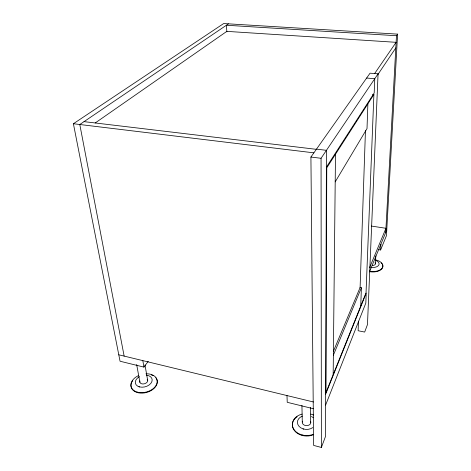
<?xml version="1.0" encoding="UTF-8"?>
<svg xmlns="http://www.w3.org/2000/svg" width="471" height="471" viewBox="0 0 471 471"><rect width="100%" height="100%" fill="white"/><g stroke="black" fill="none" stroke-linecap="round" stroke-linejoin="round"><path stroke-width="0.71" d="M333.168 374.633L335.493 154.247M358.455 321.187L358.131 330.736L364.666 332.067L367.474 324.578L378.06 73.829L370.053 73.188L310.919 157.043L313.609 445.401L321.381 447.45L325.52 436.423L326.438 150.32L316.494 149.136M365.455 130.65L360.103 287.504L333.333 351.49M360.751 306.009L361.392 287.74L359.979 287.481M367.88 103.808L367.009 128.607L335.199 181.883M373.903 94.436L366.032 292.874L325.979 392.526L326.768 167.823L373.903 94.436L372.437 94.306M372.267 265.432A3.232 1.819 3.4 0 0 375.358 264.184L375.829 255.8M378.507 249.63L380.615 249.971L380.915 244.137M385.731 232.456L396.476 35.725L397.601 34.124L223.666 23.55L73.399 123.732L120.052 361.233L143.955 367.109L148.241 361.298M397.601 34.124L386.444 235.688L380.615 249.971M310.636 407.386L310.601 423.441A4.28 3.291 1.3 0 1 305.691 425.566A4.28 3.291 1.3 0 1 302.276 422.063L301.929 405.419M302.276 422.063L302.5 421.227M325.62 405.06L365.82 303.094L366.22 293.08L325.655 394.145M369.464 271.897L386.756 229.972M369.635 267.552L385.961 228.288L371.419 226.068M333.374 355.175L361.392 287.74M326.385 167.181L374.192 92.993L374.763 78.716L366.632 78.045M377.807 74.642L395.811 47.924M321.381 447.45L321.057 158.291L378.06 73.829M374.527 73.706L396.117 42.319L226.828 31.369L95.213 122.966M228.47 23.844L79.793 124.509L124.144 356.094M396.476 35.725L226.398 25.246L226.857 31.84M84.038 121.636L316.359 149.331M73.399 123.732L313.88 152.845M310.919 157.043L321.057 158.291M138.98 386.826L139.563 386.909M303.088 428.969L303.754 429.069M118.786 354.798L313.509 401.993M313.521 408.763L287.228 402.305L286.992 395.563M137.544 392.178L137.632 392.649M136.667 364.536L139.893 382.34M142.825 360.621L143.955 367.109M144.991 364.943L147.7 380.603M302.199 434.968L302.211 435.457M147.182 379.285A4.033 2.726 -14.7 0 1 147.558 381.339L147.158 382.063A4.033 2.726 -14.7 0 1 142.177 383.9A4.033 2.726 -14.7 0 1 139.922 380.904M145.945 373.797A13.429 9.096 -14.8 0 1 155.766 385.861A13.429 9.096 -14.8 0 1 134.476 390.918A13.429 9.096 -14.8 0 1 138.633 375.534M156.766 379.285A13.424 9.096 -14.8 0 1 142.589 393.102A13.424 9.096 -14.8 0 1 132.734 380.627M151.232 374.898A13.424 9.096 -14.8 0 1 153.24 375.728M155.795 377.748A13.424 9.096 -14.8 0 1 156.496 378.755M146.499 375.21A8.608 5.811 -14.7 0 1 150.85 383.382A8.608 5.811 -14.7 0 1 137.632 386.126A8.608 5.811 -14.7 0 1 139.451 376.67M310.742 421.739A4.28 3.291 1.3 0 1 310.819 422.599M313.244 434.339A14.248 10.986 1.4 0 1 293.48 428.722A14.248 10.986 1.4 0 1 302.152 414.074M310.807 414.103A14.248 10.986 1.4 0 1 313.503 415.016M313.25 434.827A14.236 10.992 1.4 0 1 297.384 433.326A14.236 10.992 1.4 0 1 293.103 421.415M293.356 420.886A14.236 10.992 1.4 0 1 297.113 416.753M312.756 427.621A9.132 7.018 1.3 0 1 299.067 426.367A9.132 7.018 1.3 0 1 302.382 416.123M311.413 416.517A9.132 7.018 1.3 0 1 313.239 417.689M374.998 262.794A3.232 1.819 3.4 0 1 375.452 263.713M375.187 259.745A10.756 6.07 3.5 0 1 382.558 267.434A10.756 6.07 3.5 0 1 369.717 271.272M382.375 264.437A10.751 6.076 3.5 0 1 380.044 270.325A10.751 6.076 3.5 0 1 369.7 271.696M381.18 262.959A10.751 6.076 3.5 0 1 382.052 263.925M375.428 260.333A6.894 3.874 3.4 0 1 378.69 265.255A6.894 3.874 3.4 0 1 370.671 267.351"/></g></svg>
